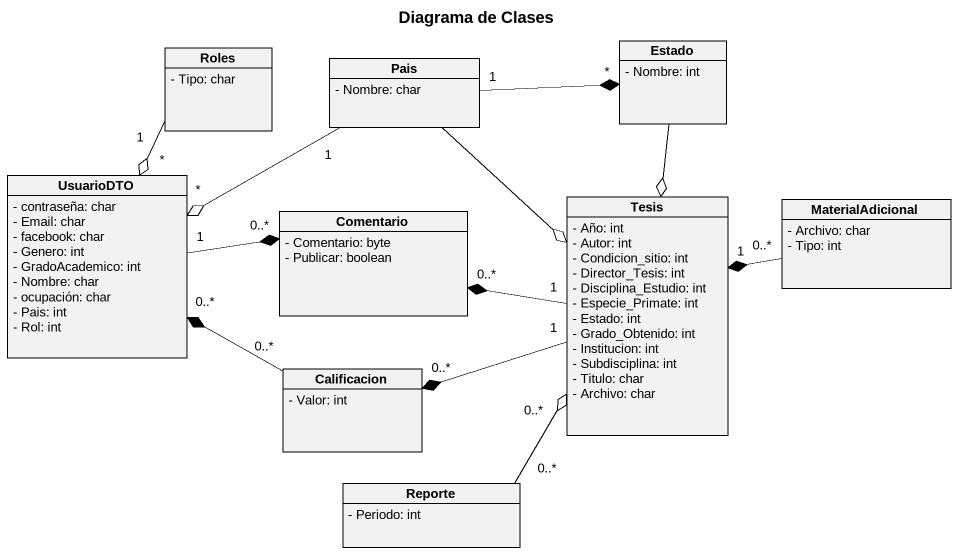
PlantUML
@startuml
title Diagrama de Clases
hide circle
hide empty members
skinparam classAttributeIconSize 0
class Roles {
  - Tipo: char
}
class Pais {
  - Nombre: char
}
class Estado {
  - Nombre: int
}
class UsuarioDTO {
  - contraseña: char
  - Email: char
  - facebook: char
  - Genero: int
  - GradoAcademico: int
  - Nombre: char
  - ocupación: char
  - Pais: int
  - Rol: int
}
class Comentario {
  - Comentario: byte
  - Publicar: boolean
}
class Tesis {
  - Año: int
  - Autor: int
  - Condicion_sitio: int
  - Director_Tesis: int
  - Disciplina_Estudio: int
  - Especie_Primate: int
  - Estado: int
  - Grado_Obtenido: int
  - Institucion: int
  - Subdisciplina: int
  - Titulo: char
  - Archivo: char
}
class MaterialAdicional {
  - Archivo: char
  - Tipo: int
}
class Calificacion {
  - Valor: int
}
class Reporte {
  - Periodo: int
}
Roles "1" --o "*" UsuarioDTO
Pais "1" -right-* "*" Estado
Pais "1" -left-o "*" UsuarioDTO
Pais --o Tesis
Estado --o Tesis
UsuarioDTO "1" -right-* "0..*" Comentario
Tesis "1" -left-* "0..*" Comentario
Tesis "1" -left-* "0..*" Calificacion
MaterialAdicional "0..*" -left-* "1" Tesis
Calificacion "0..*" -left-* "0..*" UsuarioDTO
Reporte "0..*" -up-o "0..*" Tesis
@enduml
